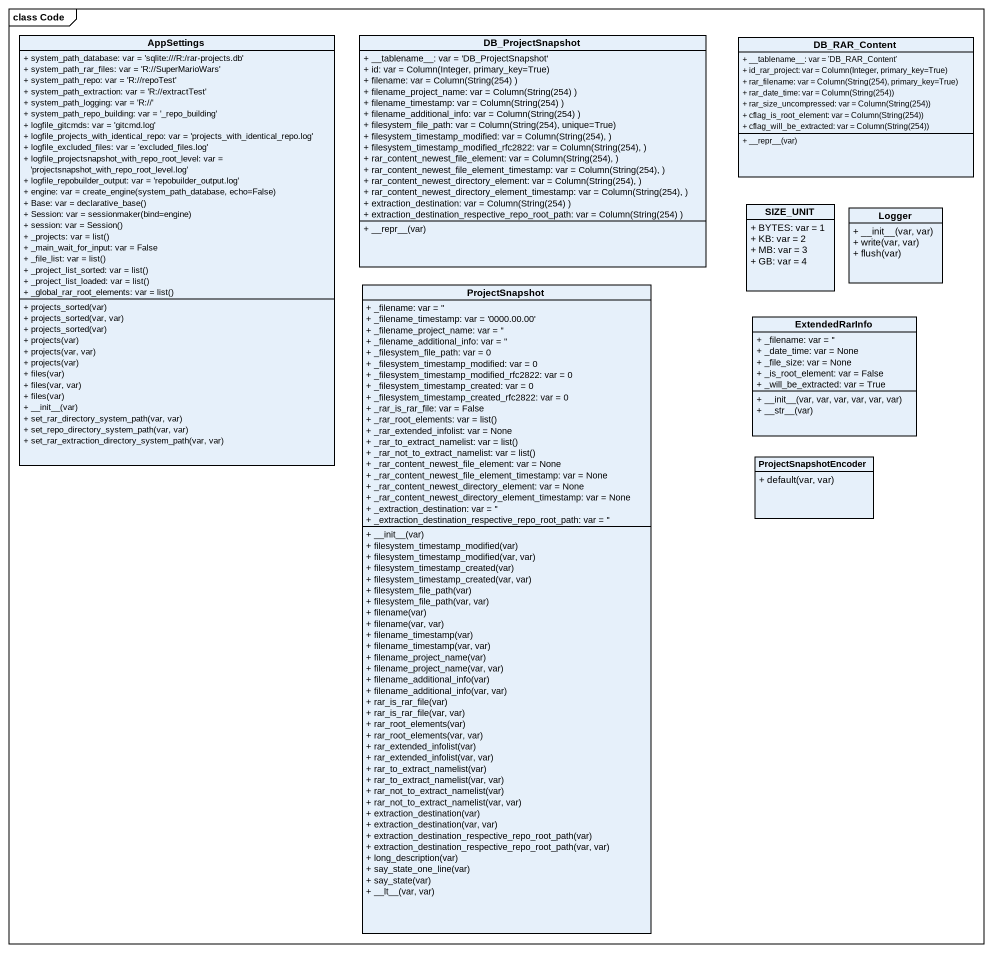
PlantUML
@startuml
mainframe class Code
hide circle
hide empty members
skinparam classAttributeIconSize 0
class AppSettings {
  + system_path_database: var = 'sqlite:///R:/rar-projects.db'
  + system_path_rar_files: var = 'R://SuperMarioWars'
  + system_path_repo: var = 'R://repoTest'
  + system_path_extraction: var = 'R://extractTest'
  + system_path_logging: var = 'R://'
  + system_path_repo_building: var = '_repo_building'
  + logfile_gitcmds: var = 'gitcmd.log'
  + logfile_projects_with_identical_repo: var = 'projects_with_identical_repo.log'
  + logfile_excluded_files: var = 'excluded_files.log'
  + logfile_projectsnapshot_with_repo_root_level: var = 'projectsnapshot_with_repo_root_level.log'
  + logfile_repobuilder_output: var = 'repobuilder_output.log'
  {field} + engine: var = create_engine(system_path_database, echo=False)
  {field} + Base: var = declarative_base()
  {field} + Session: var = sessionmaker(bind=engine)
  {field} + session: var = Session()
  {field} + _projects: var = list()
  + _main_wait_for_input: var = False
  {field} + _file_list: var = list()
  {field} + _project_list_sorted: var = list()
  {field} + _project_list_loaded: var = list()
  {field} + _global_rar_root_elements: var = list()
  + projects_sorted(var)
  + projects_sorted(var, var)
  + projects_sorted(var)
  + projects(var)
  + projects(var, var)
  + projects(var)
  + files(var)
  + files(var, var)
  + files(var)
  + ~__init~__(var)
  + set_rar_directory_system_path(var, var)
  + set_repo_directory_system_path(var, var)
  + set_rar_extraction_directory_system_path(var, var)
}
class DB_ProjectSnapshot {
  + ~__tablename~__: var = 'DB_ProjectSnapshot'
  {field} + id: var = Column(Integer, primary_key=True)
  {field} + filename: var = Column(String(254) )
  {field} + filename_project_name: var = Column(String(254) )
  {field} + filename_timestamp: var = Column(String(254) )
  {field} + filename_additional_info: var = Column(String(254) )
  {field} + filesystem_file_path: var = Column(String(254), unique=True)
  {field} + filesystem_timestamp_modified: var = Column(String(254), )
  {field} + filesystem_timestamp_modified_rfc2822: var = Column(String(254), )
  {field} + rar_content_newest_file_element: var = Column(String(254), )
  {field} + rar_content_newest_file_element_timestamp: var = Column(String(254), )
  {field} + rar_content_newest_directory_element: var = Column(String(254), )
  {field} + rar_content_newest_directory_element_timestamp: var = Column(String(254), )
  {field} + extraction_destination: var = Column(String(254) )
  {field} + extraction_destination_respective_repo_root_path: var = Column(String(254) )
  + ~__repr~__(var)
}
class DB_RAR_Content {
  + ~__tablename~__: var = 'DB_RAR_Content'
  {field} + id_rar_project: var = Column(Integer, primary_key=True)
  {field} + rar_filename: var = Column(String(254), primary_key=True)
  {field} + rar_date_time: var = Column(String(254))
  {field} + rar_size_uncompressed: var = Column(String(254))
  {field} + cflag_is_root_element: var = Column(String(254))
  {field} + cflag_will_be_extracted: var = Column(String(254))
  + ~__repr~__(var)
}
class SIZE_UNIT {
  + BYTES: var = 1
  + KB: var = 2
  + MB: var = 3
  + GB: var = 4
}
class Logger {
  + ~__init~__(var, var)
  + write(var, var)
  + flush(var)
}
class ProjectSnapshot {
  + _filename: var = ''
  + _filename_timestamp: var = '0000.00.00'
  + _filename_project_name: var = ''
  + _filename_additional_info: var = ''
  + _filesystem_file_path: var = 0
  + _filesystem_timestamp_modified: var = 0
  + _filesystem_timestamp_modified_rfc2822: var = 0
  + _filesystem_timestamp_created: var = 0
  + _filesystem_timestamp_created_rfc2822: var = 0
  + _rar_is_rar_file: var = False
  {field} + _rar_root_elements: var = list()
  + _rar_extended_infolist: var = None
  {field} + _rar_to_extract_namelist: var = list()
  {field} + _rar_not_to_extract_namelist: var = list()
  + _rar_content_newest_file_element: var = None
  + _rar_content_newest_file_element_timestamp: var = None
  + _rar_content_newest_directory_element: var = None
  + _rar_content_newest_directory_element_timestamp: var = None
  + _extraction_destination: var = ''
  + _extraction_destination_respective_repo_root_path: var = ''
  + ~__init~__(var)
  + filesystem_timestamp_modified(var)
  + filesystem_timestamp_modified(var, var)
  + filesystem_timestamp_created(var)
  + filesystem_timestamp_created(var, var)
  + filesystem_file_path(var)
  + filesystem_file_path(var, var)
  + filename(var)
  + filename(var, var)
  + filename_timestamp(var)
  + filename_timestamp(var, var)
  + filename_project_name(var)
  + filename_project_name(var, var)
  + filename_additional_info(var)
  + filename_additional_info(var, var)
  + rar_is_rar_file(var)
  + rar_is_rar_file(var, var)
  + rar_root_elements(var)
  + rar_root_elements(var, var)
  + rar_extended_infolist(var)
  + rar_extended_infolist(var, var)
  + rar_to_extract_namelist(var)
  + rar_to_extract_namelist(var, var)
  + rar_not_to_extract_namelist(var)
  + rar_not_to_extract_namelist(var, var)
  + extraction_destination(var)
  + extraction_destination(var, var)
  + extraction_destination_respective_repo_root_path(var)
  + extraction_destination_respective_repo_root_path(var, var)
  + long_description(var)
  + say_state_one_line(var)
  + say_state(var)
  + ~__lt~__(var, var)
}
class ExtendedRarInfo {
  + _filename: var = ''
  + _date_time: var = None
  + _file_size: var = None
  + _is_root_element: var = False
  + _will_be_extracted: var = True
  + ~__init~__(var, var, var, var, var, var)
  + ~__str~__(var)
}
class ProjectSnapshotEncoder {
  + default(var, var)
}
@enduml
